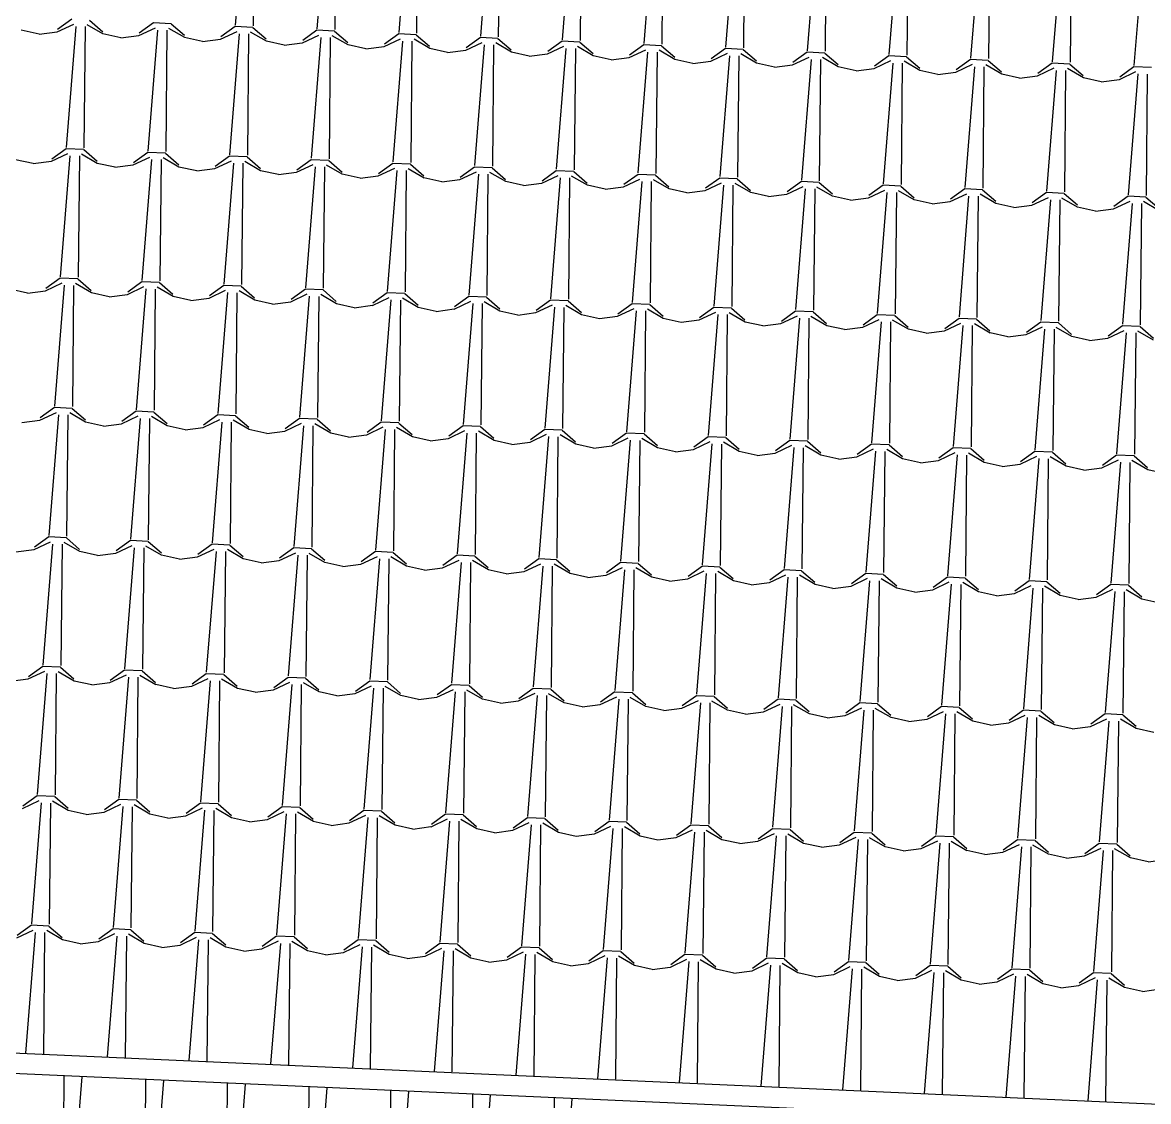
# Model space of a CAD drawing. Extents: x 1037 to 14540, y 1034 to 18285.
# Drawn here: x 7075.6 to 7406, y 1694.3 to 2010.8 of the extents above; entities that cross this region are included whole.
import ezdxf

# ---------------------------------------------------------------- set-up
doc = ezdxf.new("R2010")
doc.units = 0
doc.header["$LTSCALE"] = 100
doc.header["$MEASUREMENT"] = 0
doc.layers.get('0').update_dxf_attribs({"color": 240, "linetype": 'CONTINUOUS'})
doc.layers.add('proiezioni', color=252, linetype='CONTINUOUS')
doc.layers.add('retini copertura', color=32, linetype='CONTINUOUS')

# ---------------------------------------------------------------- blocks, each defined once
blk = doc.blocks.new('*X1853')
at = {"color": 0}
for p, q in [((17.4802, 16.6488), (17.4836, 17.0045)), ((17.5078, 16.6478), (17.5362, 17.0024)), ((17.72, 16.638), (17.7234, 16.9937)), ((17.7476, 16.6371), (17.776, 16.9917)), ((17.9597, 16.6273), (17.9632, 16.983)), ((17.9874, 16.6264), (18.0157, 16.981)), ((18.1995, 16.6166), (18.2029, 16.9723)), ((18.2271, 16.6157), (18.2555, 16.9703)), ((18.4393, 16.6058), (18.4427, 16.9615)), ((18.4669, 16.6049), (18.4952, 16.9595)), ((18.679, 16.5951), (18.6824, 16.9508)), ((18.7066, 16.5942), (18.735, 16.9488)), ((18.9188, 16.5844), (18.9222, 16.9401)), ((18.9464, 16.5835), (18.9748, 16.9381))]:
    blk.add_line(p, q, dxfattribs=at)
blk = doc.blocks.new('*X1854')
at = {"color": 0}
for p, q in [((18.0141, 20.4414), (17.9857, 20.0868)), ((18.0417, 20.4411), (18.0383, 20.0854)), ((18.2538, 20.4306), (18.2255, 20.076)), ((18.2815, 20.4304), (18.2781, 20.0747)), ((18.4936, 20.4199), (18.4653, 20.0653)), ((18.5213, 20.4197), (18.5178, 20.0639)), ((18.7334, 20.4092), (18.705, 20.0546)), ((18.761, 20.4089), (18.7576, 20.0532)), ((18.9731, 20.3985), (18.9448, 20.0439)), ((19.0008, 20.3982), (18.9974, 20.0425)), ((19.2129, 20.3877), (19.1845, 20.0331)), ((19.2405, 20.3875), (19.2371, 20.0317)), ((19.4526, 20.377), (19.4243, 20.0224)), ((19.4803, 20.3767), (19.4769, 20.021)), ((19.6924, 20.3663), (19.664, 20.0117)), ((19.7201, 20.366), (19.7166, 20.0103)), ((19.9322, 20.3556), (19.9038, 20.001)), ((19.9598, 20.3553), (19.9564, 19.9995)), ((20.1719, 20.3449), (20.1436, 19.9903)), ((20.1996, 20.3445), (20.1961, 19.9888)), ((20.4117, 20.3341), (20.3833, 19.9795)), ((20.4393, 20.3338), (20.4359, 19.9781)), ((20.6514, 20.3234), (20.6231, 19.9688)), ((17.4633, 20.0673), (17.5118, 20.0902)), ((17.5062, 20.1042), (17.4643, 20.0739)), ((17.5579, 20.1018), (17.597, 20.0679)), ((17.746, 20.0934), (17.7041, 20.0632)), ((17.7977, 20.0911), (17.746, 20.0934)), ((17.7977, 20.0911), (17.8368, 20.0572)), ((17.4101, 20.0604), (17.3577, 20.072)), ((17.4101, 20.0604), (17.4633, 20.0673)), ((17.5176, 20.0832), (17.4892, 19.7286)), ((17.5452, 20.083), (17.5418, 19.7273)), ((17.5975, 20.0613), (17.5512, 20.0884)), ((17.6498, 20.0497), (17.5975, 20.0613)), ((17.6498, 20.0497), (17.703, 20.0566)), ((17.7031, 20.0566), (17.7516, 20.0794)), ((17.7573, 20.0725), (17.729, 19.7179)), ((17.785, 20.0722), (17.7816, 19.7165)), ((17.8373, 20.0505), (17.791, 20.0777)), ((17.9428, 20.0458), (17.9913, 20.0687)), ((17.9858, 20.0827), (17.9438, 20.0524)), ((17.9971, 20.0617), (17.9688, 19.7071)), ((18.0375, 20.0804), (17.9858, 20.0827)), ((18.0248, 20.0615), (18.0213, 19.7058)), ((18.077, 20.0398), (18.0308, 20.0669)), ((18.0374, 20.0804), (18.0765, 20.0465)), ((18.1826, 20.0351), (18.2311, 20.058)), ((18.2255, 20.072), (18.1836, 20.0417)), ((18.2772, 20.0696), (18.2255, 20.072)), ((18.2772, 20.0696), (18.3163, 20.0357)), ((18.4653, 20.0612), (18.4233, 20.031)), ((18.517, 20.0589), (18.4653, 20.0612)), ((18.517, 20.0589), (18.556, 20.025)), ((17.8896, 20.0389), (17.8372, 20.0506)), ((17.8896, 20.039), (17.9428, 20.0459)), ((18.1294, 20.0282), (18.077, 20.0398)), ((18.1294, 20.0282), (18.1825, 20.0352)), ((18.2369, 20.051), (18.2085, 19.6964)), ((18.2645, 20.0508), (18.2611, 19.6951)), ((18.3168, 20.0291), (18.2705, 20.0562)), ((18.3691, 20.0175), (18.3168, 20.0291)), ((18.3691, 20.0175), (18.4223, 20.0244)), ((18.4223, 20.0244), (18.4708, 20.0473)), ((18.4766, 20.0403), (18.4483, 19.6857)), ((18.5043, 20.04), (18.5008, 19.6843)), ((18.5565, 20.0184), (18.5103, 20.0455)), ((18.6621, 20.0137), (18.7106, 20.0365)), ((18.705, 20.0505), (18.6631, 20.0203)), ((18.7164, 20.0296), (18.688, 19.675)), ((18.7567, 20.0482), (18.7051, 20.0505)), ((18.744, 20.0293), (18.7406, 19.6736)), ((18.7963, 20.0076), (18.75, 20.0348)), ((18.7567, 20.0482), (18.7958, 20.0143)), ((18.9019, 20.0029), (18.9504, 20.0258)), ((18.9448, 20.0398), (18.9029, 20.0095)), ((18.9965, 20.0375), (18.9448, 20.0398)), ((19.0361, 19.9969), (18.9898, 20.024)), ((18.9965, 20.0374), (19.0356, 20.0036)), ((19.1846, 20.0291), (19.1426, 19.9988)), ((19.2363, 20.0267), (19.1846, 20.029)), ((19.2362, 20.0267), (19.2753, 19.9928)), ((18.6089, 20.0067), (18.5565, 20.0184)), ((18.6089, 20.0068), (18.6621, 20.0137)), ((18.8486, 19.996), (18.7963, 20.0077)), ((18.8486, 19.9961), (18.9018, 20.003)), ((18.9561, 20.0188), (18.9278, 19.6642)), ((18.9838, 20.0186), (18.9804, 19.6629)), ((19.0884, 19.9853), (19.036, 19.9969)), ((19.0884, 19.9853), (19.1416, 19.9923)), ((19.1416, 19.9922), (19.1901, 20.0151)), ((19.1959, 20.0081), (19.1675, 19.6535)), ((19.2236, 20.0078), (19.2201, 19.6521)), ((19.2758, 19.9862), (19.2295, 20.0133)), ((19.3814, 19.9815), (19.4299, 20.0044)), ((19.4243, 20.0183), (19.3824, 19.9881)), ((19.4357, 19.9974), (19.4073, 19.6428)), ((19.476, 20.016), (19.4243, 20.0183)), ((19.4633, 19.9971), (19.4599, 19.6414)), ((19.5156, 19.9754), (19.4693, 20.0026)), ((19.476, 20.016), (19.5151, 19.9821)), ((19.6211, 19.9707), (19.6696, 19.9936)), ((19.6641, 20.0076), (19.6221, 19.9773)), ((19.7158, 20.0053), (19.6641, 20.0076)), ((19.7553, 19.9647), (19.7091, 19.9919)), ((19.7158, 20.0053), (19.7548, 19.9714)), ((19.9038, 19.9969), (19.8619, 19.9666)), ((19.9555, 19.9945), (19.9039, 19.9969)), ((19.9555, 19.9945), (19.9946, 19.9607)), ((19.3282, 19.9746), (19.2758, 19.9862)), ((19.3282, 19.9746), (19.3813, 19.9815)), ((19.5679, 19.9638), (19.5156, 19.9755)), ((19.5679, 19.9639), (19.6211, 19.9708)), ((19.6754, 19.9867), (19.6471, 19.6321)), ((19.7031, 19.9864), (19.6996, 19.6307)), ((19.8077, 19.9531), (19.7553, 19.9648)), ((19.8077, 19.9531), (19.8609, 19.9601)), ((19.8609, 19.96), (19.9094, 19.9829)), ((19.9152, 19.976), (19.8868, 19.6214)), ((19.9428, 19.9756), (19.9394, 19.6199)), ((19.9951, 19.954), (19.9488, 19.9811)), ((20.1007, 19.9493), (20.1492, 19.9722)), ((20.1436, 19.9862), (20.1017, 19.9559)), ((20.1549, 19.9652), (20.1266, 19.6106)), ((20.1953, 19.9838), (20.1436, 19.9861)), ((20.1826, 19.9649), (20.1792, 19.6092)), ((20.2349, 19.9433), (20.1886, 19.9704)), ((20.1953, 19.9838), (20.2344, 19.9499)), ((20.3404, 19.9386), (20.3889, 19.9614)), ((20.3834, 19.9754), (20.3414, 19.9452)), ((20.4351, 19.9731), (20.3834, 19.9754)), ((20.4746, 19.9325), (20.4283, 19.9597)), ((20.435, 19.9731), (20.4741, 19.9392)), ((20.6231, 19.9647), (20.5812, 19.9344)), ((20.6748, 19.9624), (20.6231, 19.9647)), ((20.0474, 19.9424), (19.9951, 19.954)), ((20.0474, 19.9424), (20.1006, 19.9493)), ((20.2872, 19.9317), (20.2348, 19.9433)), ((20.2872, 19.9317), (20.3404, 19.9386)), ((20.3947, 19.9545), (20.3663, 19.5999)), ((20.4223, 19.9542), (20.4189, 19.5985)), ((20.527, 19.9209), (20.4746, 19.9326)), ((20.527, 19.921), (20.5801, 19.9279)), ((20.5802, 19.9278), (20.6287, 19.9507)), ((20.6344, 19.9438), (20.6061, 19.5892)), ((20.6621, 19.9434), (20.6587, 19.5877)), ((17.4463, 19.6877), (17.4948, 19.7106)), ((17.4893, 19.7245), (17.4473, 19.6943)), ((17.5006, 19.7036), (17.4723, 19.349)), ((17.5409, 19.7222), (17.4893, 19.7245)), ((17.5283, 19.7033), (17.5248, 19.3476)), ((17.5805, 19.6816), (17.5342, 19.7088)), ((17.5409, 19.7222), (17.58, 19.6883)), ((17.6861, 19.6769), (17.7346, 19.6998)), ((17.729, 19.7138), (17.6871, 19.6835)), ((17.7807, 19.7115), (17.729, 19.7138)), ((17.8203, 19.6709), (17.774, 19.698)), ((17.7807, 19.7115), (17.8198, 19.6776)), ((17.9688, 19.7031), (17.9268, 19.6728)), ((18.0205, 19.7007), (17.9688, 19.7031)), ((18.0205, 19.7007), (18.0595, 19.6669)), ((17.3931, 19.6808), (17.3407, 19.6924)), ((17.3931, 19.6808), (17.4463, 19.6877)), ((17.6329, 19.67), (17.5805, 19.6817)), ((17.6328, 19.6701), (17.686, 19.677)), ((17.7404, 19.6928), (17.712, 19.3382)), ((17.768, 19.6926), (17.7646, 19.3369)), ((17.8726, 19.6593), (17.8203, 19.6709)), ((17.8726, 19.6593), (17.9258, 19.6663)), ((17.9258, 19.6662), (17.9743, 19.6891)), ((17.9801, 19.6821), (17.9518, 19.3275)), ((18.0078, 19.6819), (18.0043, 19.3262)), ((18.06, 19.6602), (18.0138, 19.6873)), ((18.1124, 19.6486), (18.06, 19.6602)), ((18.1656, 19.6555), (18.2141, 19.6784)), ((18.2085, 19.6924), (18.1666, 19.6621)), ((18.2199, 19.6714), (18.1915, 19.3168)), ((18.2602, 19.69), (18.2086, 19.6923)), ((18.2475, 19.6712), (18.2441, 19.3154)), ((18.2998, 19.6495), (18.2535, 19.6766)), ((18.2602, 19.69), (18.2993, 19.6561)), ((18.4053, 19.6448), (18.4539, 19.6676)), ((18.4483, 19.6816), (18.4064, 19.6514)), ((18.4596, 19.6607), (18.4313, 19.3061)), ((18.5, 19.6793), (18.4483, 19.6816)), ((18.4873, 19.6604), (18.4839, 19.3047)), ((18.5396, 19.6387), (18.4933, 19.6659)), ((18.5, 19.6793), (18.5391, 19.6454)), ((18.6881, 19.6709), (18.6461, 19.6406)), ((18.7397, 19.6686), (18.6881, 19.6709)), ((18.7397, 19.6686), (18.7788, 19.6347)), ((18.9278, 19.6602), (18.8859, 19.6299)), ((18.9795, 19.6578), (18.9278, 19.6601)), ((18.1124, 19.6486), (18.1656, 19.6555)), ((18.3521, 19.6378), (18.2998, 19.6495)), ((18.3521, 19.6379), (18.4053, 19.6448)), ((18.5919, 19.6271), (18.5395, 19.6388)), ((18.5919, 19.6272), (18.6451, 19.6341)), ((18.6451, 19.634), (18.6936, 19.6569)), ((18.6994, 19.65), (18.671, 19.2954)), ((18.7271, 19.6497), (18.7236, 19.294)), ((18.7793, 19.628), (18.733, 19.6551)), ((18.8317, 19.6164), (18.7793, 19.628)), ((18.8849, 19.6233), (18.9334, 19.6462)), ((18.9392, 19.6392), (18.9108, 19.2846)), ((18.9668, 19.639), (18.9634, 19.2832)), ((19.0191, 19.6173), (18.9728, 19.6444)), ((18.9795, 19.6578), (19.0186, 19.6239)), ((19.1246, 19.6126), (19.1731, 19.6355)), ((19.1676, 19.6494), (19.1256, 19.6192)), ((19.1789, 19.6285), (19.1506, 19.2739)), ((19.2193, 19.6471), (19.1676, 19.6494)), ((19.2066, 19.6282), (19.2031, 19.2725)), ((19.2588, 19.6066), (19.2126, 19.6337)), ((19.2193, 19.6471), (19.2583, 19.6132)), ((19.4073, 19.6387), (19.3654, 19.6085)), ((19.459, 19.6364), (19.4074, 19.6387)), ((19.459, 19.6364), (19.4981, 19.6025)), ((19.6471, 19.628), (19.6052, 19.5977)), ((19.6988, 19.6257), (19.6471, 19.628)), ((18.8316, 19.6164), (18.8848, 19.6234)), ((19.0714, 19.6057), (19.0191, 19.6173)), ((19.0714, 19.6057), (19.1246, 19.6126)), ((19.3112, 19.5949), (19.2588, 19.6066)), ((19.3112, 19.595), (19.3644, 19.6019)), ((19.3644, 19.6018), (19.4129, 19.6247)), ((19.4187, 19.6178), (19.3903, 19.2632)), ((19.4463, 19.6175), (19.4429, 19.2618)), ((19.4986, 19.5958), (19.4523, 19.623)), ((19.5509, 19.5842), (19.4986, 19.5959)), ((19.6041, 19.5911), (19.6527, 19.614)), ((19.6584, 19.6071), (19.6301, 19.2525)), ((19.6861, 19.6068), (19.6827, 19.251)), ((19.7384, 19.5851), (19.6921, 19.6122)), ((19.6988, 19.6256), (19.7379, 19.5918)), ((19.8439, 19.5804), (19.8924, 19.6033)), ((19.8869, 19.6173), (19.8449, 19.587)), ((19.8982, 19.5963), (19.8698, 19.2417)), ((19.9386, 19.6149), (19.8869, 19.6172)), ((19.9258, 19.596), (19.9224, 19.2403)), ((19.9781, 19.5744), (19.9318, 19.6015)), ((19.9385, 19.6149), (19.9776, 19.581)), ((20.1266, 19.6065), (20.0847, 19.5763)), ((20.1783, 19.6042), (20.1266, 19.6065)), ((20.1783, 19.6042), (20.2174, 19.5703)), ((20.3664, 19.5958), (20.3244, 19.5655)), ((20.4181, 19.5935), (20.3664, 19.5958)), ((19.5509, 19.5843), (19.6041, 19.5912)), ((19.7907, 19.5735), (19.7383, 19.5851)), ((19.7907, 19.5735), (19.8439, 19.5804)), ((20.0305, 19.5628), (19.9781, 19.5744)), ((20.0304, 19.5628), (20.0836, 19.5697)), ((20.0837, 19.5697), (20.1322, 19.5926)), ((20.1379, 19.5856), (20.1096, 19.231)), ((20.1656, 19.5853), (20.1622, 19.2296)), ((20.2179, 19.5636), (20.1716, 19.5908)), ((20.2702, 19.552), (20.2179, 19.5637)), ((20.3234, 19.5589), (20.3719, 19.5818)), ((20.3777, 19.5749), (20.3493, 19.2203)), ((20.4054, 19.5746), (20.4019, 19.2188)), ((20.4576, 19.5529), (20.4114, 19.58)), ((20.4181, 19.5935), (20.4571, 19.5596)), ((20.5632, 19.5482), (20.6117, 19.5711)), ((20.6061, 19.5851), (20.5642, 19.5548)), ((20.6175, 19.5642), (20.5891, 19.2096)), ((20.6578, 19.5827), (20.6062, 19.5851)), ((20.6451, 19.5638), (20.6417, 19.2081)), ((20.6974, 19.5422), (20.6511, 19.5693)), ((20.6578, 19.5827), (20.6969, 19.5489)), ((20.2702, 19.5521), (20.3234, 19.559)), ((20.51, 19.5413), (20.4576, 19.5529)), ((20.51, 19.5413), (20.5632, 19.5483)), ((17.4293, 19.308), (17.4778, 19.3309)), ((17.4723, 19.3449), (17.4303, 19.3147)), ((17.524, 19.3426), (17.4723, 19.3449)), ((17.5239, 19.3426), (17.563, 19.3087)), ((17.712, 19.3342), (17.6701, 19.3039)), ((17.7637, 19.3319), (17.7121, 19.3342)), ((17.7637, 19.3318), (17.8028, 19.298)), ((17.3761, 19.3011), (17.3237, 19.3128)), ((17.3761, 19.3012), (17.4293, 19.3081)), ((17.4836, 19.3239), (17.4553, 18.9693)), ((17.5113, 19.3237), (17.5078, 18.968)), ((17.5635, 19.302), (17.5173, 19.3292)), ((17.6159, 19.2904), (17.5635, 19.3021)), ((17.6159, 19.2905), (17.669, 19.2974)), ((17.6691, 19.2973), (17.7176, 19.3202)), ((17.7234, 19.3132), (17.695, 18.9586)), ((17.751, 19.313), (17.7476, 18.9573)), ((17.8033, 19.2913), (17.757, 19.3184)), ((17.9088, 19.2866), (17.9574, 19.3095)), ((17.9518, 19.3235), (17.9099, 19.2932)), ((17.9631, 19.3025), (17.9348, 18.9479)), ((18.0035, 19.3211), (17.9518, 19.3234)), ((17.9908, 19.3023), (17.9874, 18.9465)), ((18.0431, 19.2806), (17.9968, 19.3077)), ((18.0035, 19.3211), (18.0425, 19.2872)), ((18.1486, 19.2759), (18.1971, 19.2988)), ((18.1916, 19.3127), (18.1496, 19.2825)), ((18.2432, 19.3104), (18.1916, 19.3127)), ((18.2828, 19.2698), (18.2365, 19.297)), ((18.2432, 19.3104), (18.2823, 19.2765)), ((18.4313, 19.302), (18.3894, 19.2717)), ((18.483, 19.2997), (18.4313, 19.302)), ((18.483, 19.2997), (18.5221, 19.2658)), ((17.8556, 19.2797), (17.8033, 19.2913)), ((17.8556, 19.2797), (17.9088, 19.2866)), ((18.0954, 19.269), (18.043, 19.2806)), ((18.0954, 19.269), (18.1486, 19.2759)), ((18.2029, 19.2918), (18.1745, 18.9372)), ((18.2306, 19.2915), (18.2271, 18.9358)), ((18.3351, 19.2582), (18.2828, 19.2699)), ((18.3351, 19.2583), (18.3883, 19.2652)), ((18.3884, 19.2651), (18.4369, 19.288)), ((18.4427, 19.2811), (18.4143, 18.9265)), ((18.4703, 19.2808), (18.4669, 18.9251)), ((18.5226, 19.2591), (18.4763, 19.2862)), ((18.6281, 19.2544), (18.6766, 19.2773)), ((18.6711, 19.2913), (18.6291, 19.261)), ((18.6824, 19.2703), (18.6541, 18.9157)), ((18.7228, 19.2889), (18.6711, 19.2913)), ((18.7101, 19.2701), (18.7066, 18.9144)), ((18.7623, 19.2484), (18.7161, 19.2755)), ((18.7228, 19.2889), (18.7618, 19.2551)), ((18.8679, 19.2437), (18.9164, 19.2666)), ((18.9108, 19.2805), (18.8689, 19.2503)), ((18.9625, 19.2782), (18.9109, 19.2805)), ((19.0021, 19.2377), (18.9558, 19.2648)), ((18.9625, 19.2782), (19.0016, 19.2443)), ((19.1506, 19.2698), (19.1087, 19.2396)), ((19.2023, 19.2675), (19.1506, 19.2698)), ((19.2023, 19.2675), (19.2413, 19.2336)), ((18.5749, 19.2475), (18.5225, 19.2591)), ((18.5749, 19.2475), (18.6281, 19.2545)), ((18.8147, 19.2368), (18.7623, 19.2484)), ((18.8147, 19.2368), (18.8678, 19.2437)), ((18.9222, 19.2596), (18.8938, 18.905)), ((18.9498, 19.2593), (18.9464, 18.9036)), ((19.0544, 19.226), (19.0021, 19.2377)), ((19.0544, 19.2261), (19.1076, 19.233)), ((19.1076, 19.233), (19.1561, 19.2558)), ((19.1619, 19.2489), (19.1336, 18.8943)), ((19.1896, 19.2486), (19.1862, 18.8929)), ((19.2418, 19.2269), (19.1956, 19.2541)), ((19.3474, 19.2222), (19.3959, 19.2451)), ((19.3904, 19.2591), (19.3484, 19.2288)), ((19.4017, 19.2382), (19.3733, 18.8836)), ((19.442, 19.2568), (19.3904, 19.2591)), ((19.4293, 19.2379), (19.4259, 18.8822)), ((19.4816, 19.2162), (19.4353, 19.2433)), ((19.442, 19.2568), (19.4811, 19.2229)), ((19.5872, 19.2115), (19.6357, 19.2344)), ((19.6301, 19.2484), (19.5882, 19.2181)), ((19.6818, 19.246), (19.6301, 19.2483)), ((19.7214, 19.2055), (19.6751, 19.2326)), ((19.6818, 19.246), (19.7209, 19.2121)), ((19.8699, 19.2376), (19.8279, 19.2074)), ((19.9216, 19.2353), (19.8699, 19.2376)), ((19.9216, 19.2353), (19.9606, 19.2014)), ((19.2942, 19.2153), (19.2418, 19.227)), ((19.2942, 19.2154), (19.3474, 19.2223)), ((19.5339, 19.2046), (19.4816, 19.2162)), ((19.5339, 19.2046), (19.5871, 19.2116)), ((19.6414, 19.2274), (19.6131, 18.8728)), ((19.6691, 19.2271), (19.6657, 18.8714)), ((19.7737, 19.1939), (19.7214, 19.2055)), ((19.7737, 19.1939), (19.8269, 19.2008)), ((19.8269, 19.2008), (19.8754, 19.2237)), ((19.8812, 19.2167), (19.8528, 18.8621)), ((19.9089, 19.2164), (19.9054, 18.8607)), ((19.9611, 19.1948), (19.9149, 19.2219)), ((20.0667, 19.19), (20.1152, 19.2129)), ((20.1096, 19.2269), (20.0677, 19.1967)), ((20.121, 19.206), (20.0926, 18.8514)), ((20.1613, 19.2246), (20.1097, 19.2269)), ((20.1486, 19.2057), (20.1452, 18.85)), ((20.2009, 19.184), (20.1546, 19.2112)), ((20.1613, 19.2246), (20.2004, 19.1907)), ((20.3064, 19.1793), (20.3549, 19.2022)), ((20.3494, 19.2162), (20.3075, 19.1859)), ((20.4011, 19.2139), (20.3494, 19.2162)), ((20.4406, 19.1733), (20.3944, 19.2004)), ((20.4011, 19.2138), (20.4401, 19.18)), ((20.5892, 19.2055), (20.5472, 19.1752)), ((20.6408, 19.2031), (20.5892, 19.2054)), ((20.6408, 19.2031), (20.6799, 19.1692)), ((20.0135, 19.1831), (19.9611, 19.1948)), ((20.0135, 19.1832), (20.0666, 19.1901)), ((20.2532, 19.1724), (20.2009, 19.1841)), ((20.2532, 19.1724), (20.3064, 19.1794)), ((20.3607, 19.1953), (20.3324, 18.8407)), ((20.3884, 19.1949), (20.3849, 18.8392)), ((20.493, 19.1617), (20.4406, 19.1733)), ((20.493, 19.1617), (20.5462, 19.1686)), ((20.5462, 19.1686), (20.5947, 19.1915)), ((20.6005, 19.1846), (20.5721, 18.83)), ((20.6281, 19.1842), (20.6247, 18.8285)), ((20.6804, 19.1626), (20.6341, 19.1897)), ((17.4123, 18.9284), (17.4608, 18.9513)), ((17.4553, 18.9653), (17.4133, 18.935)), ((17.4666, 18.9443), (17.4383, 18.5897)), ((17.507, 18.963), (17.4553, 18.9653)), ((17.4943, 18.9441), (17.4909, 18.5884)), ((17.5465, 18.9224), (17.5003, 18.9495)), ((17.507, 18.9629), (17.546, 18.9291)), ((17.6521, 18.9177), (17.7006, 18.9406)), ((17.6951, 18.9546), (17.6531, 18.9243)), ((17.7064, 18.9336), (17.678, 18.579)), ((17.7467, 18.9522), (17.6951, 18.9545)), ((17.734, 18.9334), (17.7306, 18.5777)), ((17.7863, 18.9117), (17.74, 18.9388)), ((17.7467, 18.9522), (17.7858, 18.9183)), ((17.9348, 18.9438), (17.8929, 18.9136)), ((17.9865, 18.9415), (17.9348, 18.9438)), ((17.9865, 18.9415), (18.0256, 18.9076)), ((18.1746, 18.9331), (18.1326, 18.9029)), ((18.2263, 18.9308), (18.1746, 18.9331)), ((17.3591, 18.9216), (17.4123, 18.9285)), ((17.5989, 18.9108), (17.5465, 18.9224)), ((17.5989, 18.9108), (17.6521, 18.9178)), ((17.8386, 18.9001), (17.7863, 18.9117)), ((17.8386, 18.9001), (17.8918, 18.907)), ((17.8919, 18.907), (17.9404, 18.9299)), ((17.9461, 18.9229), (17.9178, 18.5683)), ((17.9738, 18.9226), (17.9704, 18.5669)), ((18.0261, 18.901), (17.9798, 18.9281)), ((18.0784, 18.8893), (18.026, 18.901)), ((18.1316, 18.8962), (18.1801, 18.9191)), ((18.1859, 18.9122), (18.1576, 18.5576)), ((18.2136, 18.9119), (18.2101, 18.5562)), ((18.2658, 18.8902), (18.2196, 18.9174)), ((18.2262, 18.9308), (18.2653, 18.8969)), ((18.3714, 18.8855), (18.4199, 18.9084)), ((18.4143, 18.9224), (18.3724, 18.8921)), ((18.4257, 18.9014), (18.3973, 18.5468)), ((18.466, 18.9201), (18.4144, 18.9224)), ((18.4533, 18.9012), (18.4499, 18.5455)), ((18.5056, 18.8795), (18.4593, 18.9066)), ((18.466, 18.92), (18.5051, 18.8862)), ((18.6541, 18.9117), (18.6121, 18.8814)), ((18.7058, 18.9093), (18.6541, 18.9116)), ((18.7058, 18.9093), (18.7448, 18.8754)), ((18.8939, 18.9009), (18.8519, 18.8707)), ((18.9455, 18.8986), (18.8939, 18.9009)), ((18.0784, 18.8894), (18.1316, 18.8963)), ((18.3182, 18.8786), (18.2658, 18.8902)), ((18.3182, 18.8786), (18.3713, 18.8856)), ((18.5579, 18.8679), (18.5056, 18.8795)), ((18.5579, 18.8679), (18.6111, 18.8748)), ((18.6111, 18.8748), (18.6596, 18.8977)), ((18.6654, 18.8907), (18.6371, 18.5361)), ((18.6931, 18.8904), (18.6897, 18.5347)), ((18.7453, 18.8688), (18.6991, 18.8959)), ((18.7977, 18.8571), (18.7453, 18.8688)), ((18.8509, 18.8641), (18.8994, 18.887)), ((18.9052, 18.88), (18.8768, 18.5254)), ((18.9328, 18.8797), (18.9294, 18.524)), ((18.9851, 18.858), (18.9388, 18.8852)), ((18.9455, 18.8986), (18.9846, 18.8647)), ((19.0907, 18.8533), (19.1392, 18.8762)), ((19.1336, 18.8902), (19.0917, 18.8599)), ((19.1449, 18.8693), (19.1166, 18.5147)), ((19.1853, 18.8879), (19.1336, 18.8902)), ((19.1726, 18.869), (19.1692, 18.5133)), ((19.2249, 18.8473), (19.1786, 18.8744)), ((19.1853, 18.8879), (19.2244, 18.854)), ((19.3734, 18.8795), (19.3314, 18.8492)), ((19.4251, 18.8771), (19.3734, 18.8795)), ((19.425, 18.8771), (19.4641, 18.8432)), ((19.6131, 18.8687), (19.5712, 18.8385)), ((19.6648, 18.8664), (19.6132, 18.8687)), ((18.7977, 18.8572), (18.8509, 18.8641)), ((19.0374, 18.8464), (18.9851, 18.8581)), ((19.0374, 18.8465), (19.0906, 18.8534)), ((19.2772, 18.8357), (19.2248, 18.8473)), ((19.2772, 18.8357), (19.3304, 18.8427)), ((19.3304, 18.8426), (19.3789, 18.8655)), ((19.3847, 18.8585), (19.3563, 18.5039)), ((19.4124, 18.8582), (19.4089, 18.5025)), ((19.4646, 18.8366), (19.4184, 18.8637)), ((19.517, 18.825), (19.4646, 18.8366)), ((19.5702, 18.8319), (19.6187, 18.8548)), ((19.6245, 18.8478), (19.5961, 18.4932)), ((19.6521, 18.8475), (19.6487, 18.4918)), ((19.7044, 18.8259), (19.6581, 18.853)), ((19.6648, 18.8664), (19.7039, 18.8325)), ((19.8099, 18.8212), (19.8584, 18.844)), ((19.8529, 18.858), (19.8109, 18.8278)), ((19.8642, 18.8371), (19.8359, 18.4825)), ((19.9046, 18.8557), (19.8529, 18.858)), ((19.8919, 18.8368), (19.8884, 18.4811)), ((19.9441, 18.8151), (19.8979, 18.8423)), ((19.9046, 18.8557), (19.9436, 18.8218)), ((20.0927, 18.8473), (20.0507, 18.817)), ((20.1443, 18.845), (20.0927, 18.8473)), ((20.1443, 18.845), (20.1834, 18.8111)), ((20.3324, 18.8366), (20.2905, 18.8063)), ((20.3841, 18.8342), (20.3324, 18.8365)), ((20.3841, 18.8342), (20.4232, 18.8003)), ((19.517, 18.825), (19.5701, 18.8319)), ((19.7567, 18.8142), (19.7044, 18.8259)), ((19.7567, 18.8143), (19.8099, 18.8212)), ((19.9965, 18.8035), (19.9441, 18.8152)), ((19.9965, 18.8035), (20.0497, 18.8105)), ((20.0497, 18.8104), (20.0982, 18.8333)), ((20.104, 18.8264), (20.0756, 18.4718)), ((20.1316, 18.826), (20.1282, 18.4703)), ((20.1839, 18.8044), (20.1376, 18.8315)), ((20.2362, 18.7928), (20.1839, 18.8044)), ((20.2895, 18.7997), (20.338, 18.8226)), ((20.3437, 18.8157), (20.3154, 18.4611)), ((20.3714, 18.8153), (20.368, 18.4596)), ((20.4237, 18.7937), (20.3774, 18.8208)), ((20.5292, 18.789), (20.5777, 18.8119)), ((20.5722, 18.8258), (20.5302, 18.7956)), ((20.5835, 18.8049), (20.5551, 18.4503)), ((20.6239, 18.8235), (20.5722, 18.8258)), ((20.6111, 18.8046), (20.6077, 18.4489)), ((20.6634, 18.783), (20.6172, 18.8101)), ((20.6238, 18.8235), (20.6629, 18.7896)), ((20.2362, 18.7928), (20.2894, 18.7997)), ((20.476, 18.7821), (20.4236, 18.7937)), ((20.476, 18.7821), (20.5292, 18.789)), ((20.7158, 18.7713), (20.6634, 18.783)), ((17.3954, 18.5488), (17.4439, 18.5717)), ((17.4383, 18.5857), (17.3964, 18.5554)), ((17.49, 18.5833), (17.4383, 18.5857)), ((17.5296, 18.5428), (17.4833, 18.5699)), ((17.49, 18.5833), (17.5291, 18.5494)), ((17.6781, 18.5749), (17.6361, 18.5447)), ((17.7298, 18.5726), (17.6781, 18.5749)), ((17.7297, 18.5726), (17.7688, 18.5387)), ((17.3421, 18.5419), (17.3953, 18.5489)), ((17.4496, 18.5647), (17.4213, 18.2101)), ((17.4773, 18.5645), (17.4739, 18.2088)), ((17.5819, 18.5312), (17.5295, 18.5428)), ((17.5819, 18.5312), (17.6351, 18.5381)), ((17.6351, 18.5381), (17.6836, 18.561)), ((17.6894, 18.554), (17.6611, 18.1994)), ((17.7171, 18.5538), (17.7136, 18.198)), ((17.7693, 18.5321), (17.7231, 18.5592)), ((17.8749, 18.5274), (17.9234, 18.5502)), ((17.9178, 18.5642), (17.8759, 18.534)), ((17.9292, 18.5433), (17.9008, 18.1887)), ((17.9695, 18.5619), (17.9178, 18.5642)), ((17.9568, 18.543), (17.9534, 18.1873)), ((18.0091, 18.5213), (17.9628, 18.5485)), ((17.9695, 18.5619), (18.0086, 18.528)), ((18.1146, 18.5166), (18.1631, 18.5395)), ((18.1576, 18.5535), (18.1156, 18.5232)), ((18.2093, 18.5512), (18.1576, 18.5535)), ((18.2488, 18.5106), (18.2026, 18.5377)), ((18.2093, 18.5511), (18.2483, 18.5173)), ((18.3973, 18.5428), (18.3554, 18.5125)), ((18.449, 18.5404), (18.3974, 18.5427)), ((18.449, 18.5404), (18.4881, 18.5065)), ((17.8217, 18.5204), (17.7693, 18.5321)), ((17.8217, 18.5205), (17.8748, 18.5274)), ((18.0614, 18.5097), (18.0091, 18.5214)), ((18.0614, 18.5097), (18.1146, 18.5167)), ((18.1689, 18.5325), (18.1406, 18.1779)), ((18.1966, 18.5323), (18.1932, 18.1766)), ((18.3012, 18.499), (18.2488, 18.5106)), ((18.3012, 18.499), (18.3544, 18.5059)), ((18.3544, 18.5059), (18.4029, 18.5288)), ((18.4087, 18.5218), (18.3803, 18.1672)), ((18.4363, 18.5216), (18.4329, 18.1658)), ((18.4886, 18.4999), (18.4423, 18.527)), ((18.5942, 18.4952), (18.6427, 18.5181)), ((18.6371, 18.532), (18.5952, 18.5018)), ((18.6484, 18.5111), (18.6201, 18.1565)), ((18.6888, 18.5297), (18.6371, 18.532)), ((18.6761, 18.5108), (18.6727, 18.1551)), ((18.7284, 18.4891), (18.6821, 18.5163)), ((18.6888, 18.5297), (18.7279, 18.4958)), ((18.8339, 18.4844), (18.8824, 18.5073)), ((18.8769, 18.5213), (18.8349, 18.491)), ((18.9286, 18.519), (18.8769, 18.5213)), ((18.9681, 18.4784), (18.9219, 18.5056)), ((18.9285, 18.519), (18.9676, 18.4851)), ((19.1166, 18.5106), (19.0747, 18.4803)), ((19.1683, 18.5083), (19.1166, 18.5106)), ((19.1683, 18.5082), (19.2074, 18.4744)), ((18.5409, 18.4883), (18.4886, 18.4999)), ((18.5409, 18.4883), (18.5941, 18.4952)), ((18.7807, 18.4775), (18.7283, 18.4892)), ((18.7807, 18.4776), (18.8339, 18.4845)), ((18.8882, 18.5004), (18.8598, 18.1458)), ((18.9159, 18.5001), (18.9124, 18.1444)), ((19.0205, 18.4668), (18.9681, 18.4784)), ((19.0205, 18.4668), (19.0736, 18.4738)), ((19.0737, 18.4737), (19.1222, 18.4966)), ((19.128, 18.4896), (19.0996, 18.135)), ((19.1556, 18.4894), (19.1522, 18.1336)), ((19.2079, 18.4677), (19.1616, 18.4948)), ((19.3134, 18.463), (19.3619, 18.4859)), ((19.3564, 18.4999), (19.3144, 18.4696)), ((19.3677, 18.4789), (19.3394, 18.1243)), ((19.4081, 18.4975), (19.3564, 18.4998)), ((19.3954, 18.4786), (19.3919, 18.1229)), ((19.4476, 18.457), (19.4014, 18.4841)), ((19.4081, 18.4975), (19.4471, 18.4636)), ((19.5532, 18.4523), (19.6017, 18.4751)), ((19.5961, 18.4891), (19.5542, 18.4589)), ((19.6478, 18.4868), (19.5962, 18.4891)), ((19.6874, 18.4462), (19.6411, 18.4734)), ((19.6478, 18.4868), (19.6869, 18.4529)), ((19.8359, 18.4784), (19.794, 18.4481)), ((19.8876, 18.4761), (19.8359, 18.4784)), ((19.8876, 18.4761), (19.9267, 18.4422)), ((19.2602, 18.4561), (19.2079, 18.4677)), ((19.2602, 18.4561), (19.3134, 18.463)), ((19.5, 18.4453), (19.4476, 18.457)), ((19.5, 18.4454), (19.5532, 18.4523)), ((19.6075, 18.4682), (19.5791, 18.1136)), ((19.6351, 18.4679), (19.6317, 18.1122)), ((19.7397, 18.4346), (19.6874, 18.4463)), ((19.7397, 18.4347), (19.7929, 18.4416)), ((19.793, 18.4415), (19.8415, 18.4644)), ((19.8472, 18.4575), (19.8189, 18.1029)), ((19.8749, 18.4572), (19.8715, 18.1014)), ((19.9272, 18.4355), (19.8809, 18.4626)), ((20.0327, 18.4308), (20.0812, 18.4537)), ((20.0757, 18.4677), (20.0337, 18.4374)), ((20.087, 18.4468), (20.0586, 18.0922)), ((20.1274, 18.4653), (20.0757, 18.4677)), ((20.1146, 18.4464), (20.1112, 18.0907)), ((20.1669, 18.4248), (20.1207, 18.4519)), ((20.1273, 18.4653), (20.1664, 18.4314)), ((20.2725, 18.4201), (20.321, 18.443)), ((20.3154, 18.4569), (20.2735, 18.4267)), ((20.3671, 18.4546), (20.3154, 18.4569)), ((20.4067, 18.4141), (20.3604, 18.4412)), ((20.3671, 18.4546), (20.4062, 18.4207)), ((20.5552, 18.4462), (20.5132, 18.416)), ((20.6069, 18.4439), (20.5552, 18.4462)), ((20.6069, 18.4439), (20.6459, 18.41)), ((19.9795, 18.4239), (19.9271, 18.4355)), ((19.9795, 18.4239), (20.0327, 18.4308)), ((20.2193, 18.4132), (20.1669, 18.4248)), ((20.2193, 18.4132), (20.2724, 18.4201)), ((20.3267, 18.436), (20.2984, 18.0814)), ((20.3544, 18.4357), (20.351, 18.08)), ((20.459, 18.4024), (20.4067, 18.4141)), ((20.459, 18.4025), (20.5122, 18.4094)), ((20.5122, 18.4093), (20.5607, 18.4322)), ((20.5665, 18.4253), (20.5382, 18.0707)), ((20.5942, 18.425), (20.5907, 18.0692)), ((20.6464, 18.4033), (20.6002, 18.4305)), ((20.6988, 18.3917), (20.6464, 18.4034)), ((17.3784, 18.1692), (17.4269, 18.1921)), ((17.4213, 18.2061), (17.3794, 18.1758)), ((17.4327, 18.1851), (17.4043, 17.8305)), ((17.473, 18.2037), (17.4213, 18.206)), ((17.4603, 18.1849), (17.4569, 17.8292)), ((17.5126, 18.1632), (17.4663, 18.1903)), ((17.473, 18.2037), (17.5121, 18.1698)), ((17.6181, 18.1585), (17.6666, 18.1813)), ((17.6611, 18.1953), (17.6191, 18.1651)), ((17.6724, 18.1744), (17.6441, 17.8198)), ((17.7128, 18.193), (17.6611, 18.1953)), ((17.7001, 18.1741), (17.6967, 17.8184)), ((17.7523, 18.1524), (17.7061, 18.1796)), ((17.7128, 18.193), (17.7518, 18.1591)), ((17.9008, 18.1846), (17.8589, 18.1543)), ((17.9525, 18.1823), (17.9009, 18.1846)), ((17.9525, 18.1823), (17.9916, 18.1484)), ((18.1406, 18.1739), (18.0987, 18.1436)), ((18.1923, 18.1715), (18.1406, 18.1739)), ((17.3251, 18.1623), (17.3783, 18.1692)), ((17.5649, 18.1515), (17.5126, 18.1632)), ((17.5649, 18.1516), (17.6181, 18.1585)), ((17.8047, 18.1408), (17.7523, 18.1525)), ((17.8047, 18.1409), (17.8579, 18.1478)), ((17.8579, 18.1477), (17.9064, 18.1706)), ((17.9122, 18.1636), (17.8838, 17.809)), ((17.9398, 18.1634), (17.9364, 17.8077)), ((17.9921, 18.1417), (17.9458, 18.1688)), ((18.0444, 18.1301), (17.9921, 18.1417)), ((18.0976, 18.137), (18.1462, 18.1599)), ((18.1519, 18.1529), (18.1236, 17.7983)), ((18.1796, 18.1527), (18.1762, 17.797)), ((18.2319, 18.131), (18.1856, 18.1581)), ((18.1923, 18.1715), (18.2313, 18.1376)), ((18.3374, 18.1263), (18.3859, 18.1492)), ((18.3804, 18.1631), (18.3384, 18.1329)), ((18.3917, 18.1422), (18.3633, 17.7876)), ((18.432, 18.1608), (18.3804, 18.1631)), ((18.4194, 18.1419), (18.4159, 17.7862)), ((18.4716, 18.1203), (18.4253, 18.1474)), ((18.432, 18.1608), (18.4711, 18.1269)), ((18.6201, 18.1524), (18.5782, 18.1222)), ((18.6718, 18.1501), (18.6201, 18.1524)), ((18.6718, 18.1501), (18.7109, 18.1162)), ((18.8599, 18.1417), (18.8179, 18.1114)), ((18.9116, 18.1394), (18.8599, 18.1417)), ((18.0444, 18.1301), (18.0976, 18.137)), ((18.2842, 18.1194), (18.2318, 18.131)), ((18.2842, 18.1194), (18.3374, 18.1263)), ((18.5239, 18.1086), (18.4716, 18.1203)), ((18.5239, 18.1087), (18.5771, 18.1156)), ((18.5772, 18.1155), (18.6257, 18.1384)), ((18.6315, 18.1315), (18.6031, 17.7769)), ((18.6591, 18.1312), (18.6557, 17.7755)), ((18.7114, 18.1095), (18.6651, 18.1367)), ((18.7637, 18.0979), (18.7114, 18.1095)), ((18.8169, 18.1048), (18.8654, 18.1277)), ((18.8712, 18.1207), (18.8429, 17.7661)), ((18.8989, 18.1205), (18.8954, 17.7648)), ((18.9511, 18.0988), (18.9049, 18.1259)), ((18.9116, 18.1393), (18.9506, 18.1055)), ((19.0567, 18.0941), (19.1052, 18.117)), ((19.0996, 18.131), (19.0577, 18.1007)), ((19.111, 18.11), (19.0826, 17.7554)), ((19.1513, 18.1286), (19.0997, 18.1309)), ((19.1386, 18.1097), (19.1352, 17.754)), ((19.1909, 18.0881), (19.1446, 18.1152)), ((19.1513, 18.1286), (19.1904, 18.0947)), ((19.3394, 18.1202), (19.2975, 18.09)), ((19.3911, 18.1179), (19.3394, 18.1202)), ((19.3911, 18.1179), (19.4302, 18.084)), ((19.5792, 18.1095), (19.5372, 18.0792)), ((19.6308, 18.1072), (19.5792, 18.1095)), ((19.6308, 18.1072), (19.6699, 18.0733)), ((18.7637, 18.0979), (18.8169, 18.1049)), ((19.0035, 18.0872), (18.9511, 18.0988)), ((19.0035, 18.0872), (19.0567, 18.0941)), ((19.2432, 18.0764), (19.1909, 18.0881)), ((19.2432, 18.0765), (19.2964, 18.0834)), ((19.2964, 18.0834), (19.345, 18.1063)), ((19.3507, 18.0993), (19.3224, 17.7447)), ((19.3784, 18.099), (19.375, 17.7433)), ((19.4307, 18.0773), (19.3844, 18.1045)), ((19.483, 18.0657), (19.4306, 18.0774)), ((19.5362, 18.0726), (19.5847, 18.0955)), ((19.5905, 18.0886), (19.5621, 17.734)), ((19.6181, 18.0883), (19.6147, 17.7326)), ((19.6704, 18.0666), (19.6241, 18.0937)), ((19.776, 18.0619), (19.8245, 18.0848)), ((19.8189, 18.0988), (19.777, 18.0685)), ((19.8302, 18.0779), (19.8019, 17.7233)), ((19.8706, 18.0964), (19.8189, 18.0988)), ((19.8579, 18.0775), (19.8545, 17.7218)), ((19.9102, 18.0559), (19.8639, 18.083)), ((19.8706, 18.0964), (19.9097, 18.0626)), ((20.0157, 18.0512), (20.0642, 18.0741)), ((20.0587, 18.088), (20.0167, 18.0578)), ((20.1104, 18.0857), (20.0587, 18.088)), ((20.1104, 18.0857), (20.1494, 18.0518)), ((20.2984, 18.0773), (20.2565, 18.0471)), ((20.3501, 18.075), (20.2985, 18.0773)), ((20.3501, 18.075), (20.3892, 18.0411)), ((19.483, 18.0658), (19.5362, 18.0727)), ((19.7227, 18.055), (19.6704, 18.0666)), ((19.7227, 18.055), (19.7759, 18.062)), ((19.9625, 18.0443), (19.9102, 18.0559)), ((19.9625, 18.0443), (20.0157, 18.0512)), ((20.07, 18.0671), (20.0416, 17.7125)), ((20.0977, 18.0668), (20.0942, 17.7111)), ((20.1499, 18.0452), (20.1037, 18.0723)), ((20.2023, 18.0335), (20.1499, 18.0452)), ((20.2555, 18.0405), (20.304, 18.0633)), ((20.3098, 18.0564), (20.2814, 17.7018)), ((20.3374, 18.0561), (20.334, 17.7004)), ((20.3897, 18.0344), (20.3434, 18.0616)), ((20.4952, 18.0297), (20.5438, 18.0526)), ((20.5382, 18.0666), (20.4963, 18.0363)), ((20.5495, 18.0457), (20.5212, 17.6911)), ((20.5899, 18.0643), (20.5382, 18.0666)), ((20.5772, 18.0453), (20.5737, 17.6896)), ((20.6295, 18.0237), (20.5832, 18.0508)), ((20.5899, 18.0643), (20.629, 18.0304)), ((20.2023, 18.0336), (20.2555, 18.0405)), ((20.442, 18.0228), (20.3897, 18.0345)), ((20.442, 18.0228), (20.4952, 18.0298)), ((20.6818, 18.0121), (20.6294, 18.0237)), ((17.3614, 17.7896), (17.4099, 17.8125)), ((17.4043, 17.8264), (17.3624, 17.7962)), ((17.456, 17.8241), (17.4044, 17.8264)), ((17.4956, 17.7835), (17.4493, 17.8107)), ((17.456, 17.8241), (17.4951, 17.7902)), ((17.6441, 17.8157), (17.6022, 17.7854)), ((17.6958, 17.8134), (17.6441, 17.8157)), ((17.6958, 17.8134), (17.7348, 17.7795)), ((17.4157, 17.8055), (17.3873, 17.4509)), ((17.4433, 17.8052), (17.4399, 17.4495)), ((17.5479, 17.7719), (17.4956, 17.7836)), ((17.5479, 17.772), (17.6011, 17.7789)), ((17.6011, 17.7788), (17.6496, 17.8017)), ((17.6554, 17.7947), (17.6271, 17.4401)), ((17.6831, 17.7945), (17.6797, 17.4388)), ((17.7354, 17.7728), (17.6891, 17.7999)), ((17.8409, 17.7681), (17.8894, 17.791)), ((17.8839, 17.805), (17.8419, 17.7747)), ((17.8952, 17.784), (17.8668, 17.4294)), ((17.9355, 17.8026), (17.8839, 17.805)), ((17.9229, 17.7838), (17.9194, 17.4281)), ((17.9751, 17.7621), (17.9288, 17.7892)), ((17.9355, 17.8026), (17.9746, 17.7688)), ((18.0807, 17.7574), (18.1292, 17.7803)), ((18.1236, 17.7942), (18.0817, 17.764)), ((18.1753, 17.7919), (18.1236, 17.7942)), ((18.2149, 17.7514), (18.1686, 17.7785)), ((18.1753, 17.7919), (18.2144, 17.758)), ((18.3634, 17.7835), (18.3214, 17.7533)), ((18.4151, 17.7812), (18.3634, 17.7835)), ((18.415, 17.7812), (18.4541, 17.7473)), ((17.7877, 17.7612), (17.7353, 17.7728)), ((17.7877, 17.7612), (17.8409, 17.7682)), ((18.0274, 17.7505), (17.9751, 17.7621)), ((18.0274, 17.7505), (18.0806, 17.7574)), ((18.135, 17.7733), (18.1066, 17.4187)), ((18.1626, 17.7731), (18.1592, 17.4173)), ((18.2672, 17.7397), (18.2148, 17.7514)), ((18.2672, 17.7398), (18.3204, 17.7467)), ((18.3204, 17.7467), (18.3689, 17.7695)), ((18.3747, 17.7626), (18.3464, 17.408)), ((18.4024, 17.7623), (18.3989, 17.4066)), ((18.4546, 17.7406), (18.4084, 17.7678)), ((18.5602, 17.7359), (18.6087, 17.7588)), ((18.6031, 17.7728), (18.5612, 17.7425)), ((18.6145, 17.7519), (18.5861, 17.3973)), ((18.6548, 17.7705), (18.6032, 17.7728)), ((18.6421, 17.7516), (18.6387, 17.3959)), ((18.6944, 17.7299), (18.6481, 17.757)), ((18.6548, 17.7705), (18.6939, 17.7366)), ((18.7999, 17.7252), (18.8484, 17.7481)), ((18.8429, 17.7621), (18.801, 17.7318)), ((18.8946, 17.7597), (18.8429, 17.762)), ((18.9342, 17.7192), (18.8879, 17.7463)), ((18.8946, 17.7597), (18.9336, 17.7258)), ((19.0827, 17.7513), (19.0407, 17.7211)), ((19.1343, 17.749), (19.0827, 17.7513)), ((19.1343, 17.749), (19.1734, 17.7151)), ((18.507, 17.729), (18.4546, 17.7406)), ((18.507, 17.729), (18.5601, 17.736)), ((18.7467, 17.7183), (18.6944, 17.7299)), ((18.7467, 17.7183), (18.7999, 17.7252)), ((18.8542, 17.7411), (18.8259, 17.3865)), ((18.8819, 17.7409), (18.8785, 17.3851)), ((18.9865, 17.7075), (18.9341, 17.7192)), ((18.9865, 17.7076), (19.0397, 17.7145)), ((19.0397, 17.7145), (19.0882, 17.7374)), ((19.094, 17.7304), (19.0656, 17.3758)), ((19.1216, 17.7301), (19.1182, 17.3744)), ((19.1739, 17.7085), (19.1276, 17.7356)), ((19.2795, 17.7037), (19.328, 17.7266)), ((19.3224, 17.7406), (19.2805, 17.7104)), ((19.3337, 17.7197), (19.3054, 17.3651)), ((19.3741, 17.7383), (19.3224, 17.7406)), ((19.3614, 17.7194), (19.358, 17.3637)), ((19.4137, 17.6977), (19.3674, 17.7249)), ((19.3741, 17.7383), (19.4132, 17.7044)), ((19.5192, 17.693), (19.5677, 17.7159)), ((19.5622, 17.7299), (19.5202, 17.6996)), ((19.6139, 17.7276), (19.5622, 17.7299)), ((19.6534, 17.687), (19.6072, 17.7141)), ((19.6138, 17.7275), (19.6529, 17.6937)), ((19.8019, 17.7192), (19.76, 17.6889)), ((19.8536, 17.7168), (19.802, 17.7191)), ((19.8536, 17.7168), (19.8927, 17.6829)), ((19.2262, 17.6968), (19.1739, 17.7085)), ((19.2262, 17.6969), (19.2794, 17.7038)), ((19.466, 17.6861), (19.4136, 17.6977)), ((19.466, 17.6861), (19.5192, 17.6931)), ((19.5735, 17.709), (19.5451, 17.3544)), ((19.6012, 17.7087), (19.5977, 17.3529)), ((19.7058, 17.6754), (19.6534, 17.687)), ((19.7058, 17.6754), (19.7589, 17.6823)), ((19.759, 17.6823), (19.8075, 17.7052)), ((19.8133, 17.6982), (19.7849, 17.3436)), ((19.8409, 17.6979), (19.8375, 17.3422)), ((19.8932, 17.6763), (19.8469, 17.7034)), ((19.9987, 17.6716), (20.0472, 17.6945)), ((20.0417, 17.7084), (19.9998, 17.6782)), ((20.053, 17.6875), (20.0247, 17.3329)), ((20.0934, 17.7061), (20.0417, 17.7084)), ((20.0807, 17.6872), (20.0772, 17.3315)), ((20.133, 17.6655), (20.0867, 17.6927)), ((20.0934, 17.7061), (20.1324, 17.6722)), ((20.2385, 17.6608), (20.287, 17.6837)), ((20.2815, 17.6977), (20.2395, 17.6674)), ((20.3331, 17.6954), (20.2815, 17.6977)), ((20.3727, 17.6548), (20.3264, 17.6819)), ((20.3331, 17.6954), (20.3722, 17.6615)), ((20.5212, 17.687), (20.4793, 17.6567)), ((20.5729, 17.6846), (20.5212, 17.687)), ((20.5729, 17.6846), (20.612, 17.6508)), ((19.9455, 17.6646), (19.8932, 17.6763)), ((19.9455, 17.6647), (19.9987, 17.6716)), ((20.1853, 17.6539), (20.1329, 17.6656)), ((20.1853, 17.654), (20.2385, 17.6609)), ((20.2928, 17.6768), (20.2644, 17.3222)), ((20.3204, 17.6765), (20.317, 17.3207)), ((20.425, 17.6432), (20.3727, 17.6548)), ((20.425, 17.6432), (20.4782, 17.6501)), ((20.4783, 17.6501), (20.5268, 17.673)), ((20.5325, 17.6661), (20.5042, 17.3115)), ((20.5602, 17.6657), (20.5568, 17.31)), ((20.6125, 17.6441), (20.5662, 17.6712)), ((20.6648, 17.6325), (20.6124, 17.6441)), ((20.6648, 17.6325), (20.718, 17.6394)), ((17.3874, 17.4468), (17.3454, 17.4166)), ((17.439, 17.4445), (17.3874, 17.4468)), ((17.3444, 17.4099), (17.3929, 17.4328)), ((17.3987, 17.4258), (17.3703, 17.0712)), ((17.4264, 17.4256), (17.4229, 17.0699)), ((17.4786, 17.4039), (17.4323, 17.4311)), ((17.439, 17.4445), (17.4781, 17.4106)), ((17.5842, 17.3992), (17.6327, 17.4221)), ((17.6271, 17.4361), (17.5852, 17.4058)), ((17.6384, 17.4151), (17.6101, 17.0605)), ((17.6788, 17.4338), (17.6271, 17.4361)), ((17.6661, 17.4149), (17.6627, 17.0592)), ((17.7184, 17.3932), (17.6721, 17.4203)), ((17.6788, 17.4337), (17.7179, 17.3999)), ((17.8669, 17.4254), (17.8249, 17.3951)), ((17.9186, 17.423), (17.8669, 17.4253)), ((17.9185, 17.423), (17.9576, 17.3891)), ((18.1066, 17.4146), (18.0647, 17.3844)), ((18.1583, 17.4123), (18.1067, 17.4146)), ((17.5309, 17.3923), (17.4786, 17.4039)), ((17.5309, 17.3923), (17.5841, 17.3993)), ((17.7707, 17.3816), (17.7183, 17.3932)), ((17.7707, 17.3816), (17.8239, 17.3885)), ((17.8239, 17.3885), (17.8724, 17.4114)), ((17.8782, 17.4044), (17.8499, 17.0498)), ((17.9059, 17.4042), (17.9024, 17.0484)), ((17.9581, 17.3825), (17.9119, 17.4096)), ((18.0105, 17.3708), (17.9581, 17.3825)), ((18.0637, 17.3778), (18.1122, 17.4007)), ((18.118, 17.3937), (18.0896, 17.0391)), ((18.1456, 17.3934), (18.1422, 17.0377)), ((18.1979, 17.3717), (18.1516, 17.3989)), ((18.1583, 17.4123), (18.1974, 17.3784)), ((18.3034, 17.367), (18.3519, 17.3899)), ((18.3464, 17.4039), (18.3044, 17.3736)), ((18.3577, 17.383), (18.3294, 17.0284)), ((18.3981, 17.4016), (18.3464, 17.4039)), ((18.3854, 17.3827), (18.382, 17.027)), ((18.4376, 17.361), (18.3914, 17.3881)), ((18.3981, 17.4016), (18.4371, 17.3677)), ((18.5862, 17.3932), (18.5442, 17.3629)), ((18.6378, 17.3908), (18.5862, 17.3932)), ((18.6378, 17.3908), (18.6769, 17.3569)), ((18.8259, 17.3824), (18.784, 17.3522)), ((18.8776, 17.3801), (18.8259, 17.3824)), ((18.0105, 17.3709), (18.0636, 17.3778)), ((18.2502, 17.3601), (18.1979, 17.3718)), ((18.2502, 17.3601), (18.3034, 17.3671)), ((18.49, 17.3494), (18.4376, 17.361)), ((18.49, 17.3494), (18.5432, 17.3563)), ((18.5432, 17.3563), (18.5917, 17.3792)), ((18.5975, 17.3722), (18.5691, 17.0176)), ((18.6251, 17.372), (18.6217, 17.0163)), ((18.6774, 17.3503), (18.6311, 17.3774)), ((18.7297, 17.3387), (18.6774, 17.3503)), ((18.783, 17.3456), (18.8315, 17.3685)), ((18.8372, 17.3615), (18.8089, 17.0069)), ((18.8649, 17.3612), (18.8615, 17.0055)), ((18.9172, 17.3396), (18.8709, 17.3667)), ((18.8776, 17.3801), (18.9167, 17.3462)), ((19.0227, 17.3349), (19.0712, 17.3577)), ((19.0657, 17.3717), (19.0237, 17.3415)), ((19.077, 17.3508), (19.0486, 16.9962)), ((19.1174, 17.3694), (19.0657, 17.3717)), ((19.1047, 17.3505), (19.1012, 16.9948)), ((19.1569, 17.3288), (19.1107, 17.356)), ((19.1173, 17.3694), (19.1564, 17.3355)), ((19.3054, 17.361), (19.2635, 17.3307)), ((19.3571, 17.3587), (19.3055, 17.361)), ((19.3571, 17.3586), (19.3962, 17.3248)), ((19.5452, 17.3503), (19.5033, 17.32)), ((19.5969, 17.3479), (19.5452, 17.3502)), ((19.5969, 17.3479), (19.6359, 17.314)), ((18.7297, 17.3387), (18.7829, 17.3456)), ((18.9695, 17.3279), (18.9171, 17.3396)), ((18.9695, 17.328), (19.0227, 17.3349)), ((19.2093, 17.3172), (19.1569, 17.3288)), ((19.2093, 17.3172), (19.2624, 17.3242)), ((19.2625, 17.3241), (19.311, 17.347)), ((19.3168, 17.3401), (19.2884, 16.9855)), ((19.3444, 17.3398), (19.341, 16.9841)), ((19.3967, 17.3181), (19.3504, 17.3452)), ((19.449, 17.3065), (19.3967, 17.3181)), ((19.5022, 17.3134), (19.5507, 17.3363)), ((19.5565, 17.3293), (19.5282, 16.9747)), ((19.5842, 17.329), (19.5807, 16.9733)), ((19.6364, 17.3074), (19.5902, 17.3345)), ((19.742, 17.3027), (19.7905, 17.3256)), ((19.785, 17.3395), (19.743, 17.3093)), ((19.7963, 17.3186), (19.7679, 16.964)), ((19.8366, 17.3372), (19.785, 17.3395)), ((19.8239, 17.3183), (19.8205, 16.9626)), ((19.8762, 17.2967), (19.8299, 17.3238)), ((19.8366, 17.3372), (19.8757, 17.3033)), ((19.9818, 17.2919), (20.0303, 17.3148)), ((20.0247, 17.3288), (19.9828, 17.2985)), ((20.0764, 17.3265), (20.0247, 17.3288)), ((20.0764, 17.3265), (20.1155, 17.2926)), ((20.2645, 17.3181), (20.2225, 17.2878)), ((20.3162, 17.3158), (20.2645, 17.3181)), ((20.3161, 17.3157), (20.3552, 17.2819)), ((19.449, 17.3065), (19.5022, 17.3134)), ((19.6888, 17.2957), (19.6364, 17.3074)), ((19.6888, 17.2958), (19.742, 17.3027)), ((19.9285, 17.285), (19.8762, 17.2967)), ((19.9285, 17.2851), (19.9817, 17.292)), ((20.036, 17.3079), (20.0077, 16.9533)), ((20.0637, 17.3076), (20.0603, 16.9519)), ((20.116, 17.2859), (20.0697, 17.3131)), ((20.1683, 17.2743), (20.1159, 17.2859)), ((20.1683, 17.2743), (20.2215, 17.2812)), ((20.2215, 17.2812), (20.27, 17.3041)), ((20.2758, 17.2972), (20.2474, 16.9426)), ((20.3034, 17.2968), (20.3, 16.9411)), ((20.3557, 17.2752), (20.3095, 17.3023)), ((20.4613, 17.2705), (20.5098, 17.2934)), ((20.5042, 17.3074), (20.4623, 17.2771)), ((20.5155, 17.2865), (20.4872, 16.9319)), ((20.5559, 17.305), (20.5043, 17.3073)), ((20.5432, 17.2861), (20.5398, 16.9304)), ((20.5955, 17.2645), (20.5492, 17.2916)), ((20.5559, 17.305), (20.595, 17.2711)), ((20.4081, 17.2636), (20.3557, 17.2752)), ((20.4081, 17.2636), (20.4612, 17.2705)), ((20.6478, 17.2528), (20.5955, 17.2645)), ((20.6478, 17.2529), (20.701, 17.2598))]:
    blk.add_line(p, q, dxfattribs=at)

msp = doc.modelspace()

# ---------------------------------------------------------------- linework, layer by layer
at = {"layer": 'proiezioni'}
for p, q in [((6419.36, 1737.77), (9356.77, 1606.35)), ((6419.09, 1731.78), (9356.51, 1600.35))]:
    msp.add_line(p, q, dxfattribs=at)

# ---------------------------------------------------------------- block references
at = {"layer": 'retini copertura', "xscale": 100, "yscale": 100, "zscale": 100}
for name in ['*X1854', '*X1853']:
    msp.add_blockref(name, (5339.41, 1.3), dxfattribs=at)

doc.saveas('drawing.dxf')
